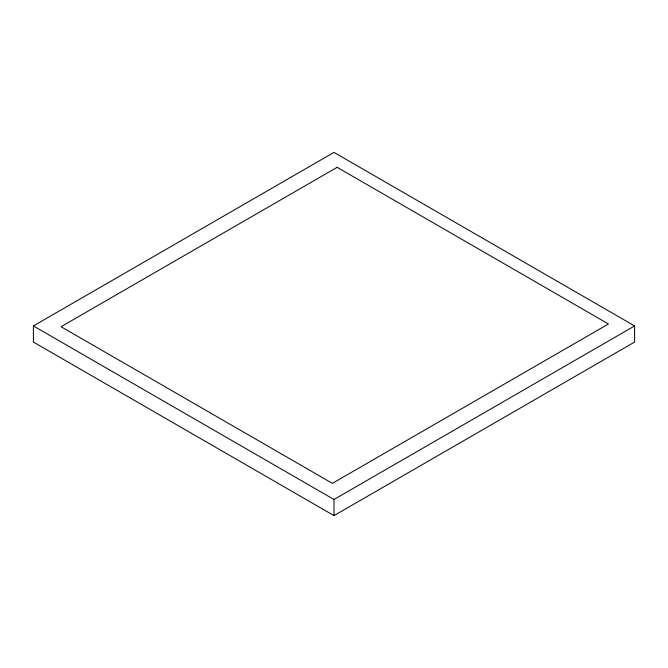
<?xml version="1.0" encoding="UTF-8"?>
<svg xmlns="http://www.w3.org/2000/svg" width="668" height="668" viewBox="0 0 668 668"><rect width="100%" height="100%" fill="white"/><g stroke="black" fill="none" stroke-linecap="round" stroke-linejoin="round"><path stroke-width="1" d="M33.4 325.942L334 152.387L634.6 325.942L634.6 342.058L334 515.612L33.4 342.058L33.4 325.942L334 499.489L634.6 325.942M334 499.489L334 515.612M337.14 167.326L61.064 326.71L332.388 483.356L608.456 323.972L337.14 167.326"/></g></svg>
